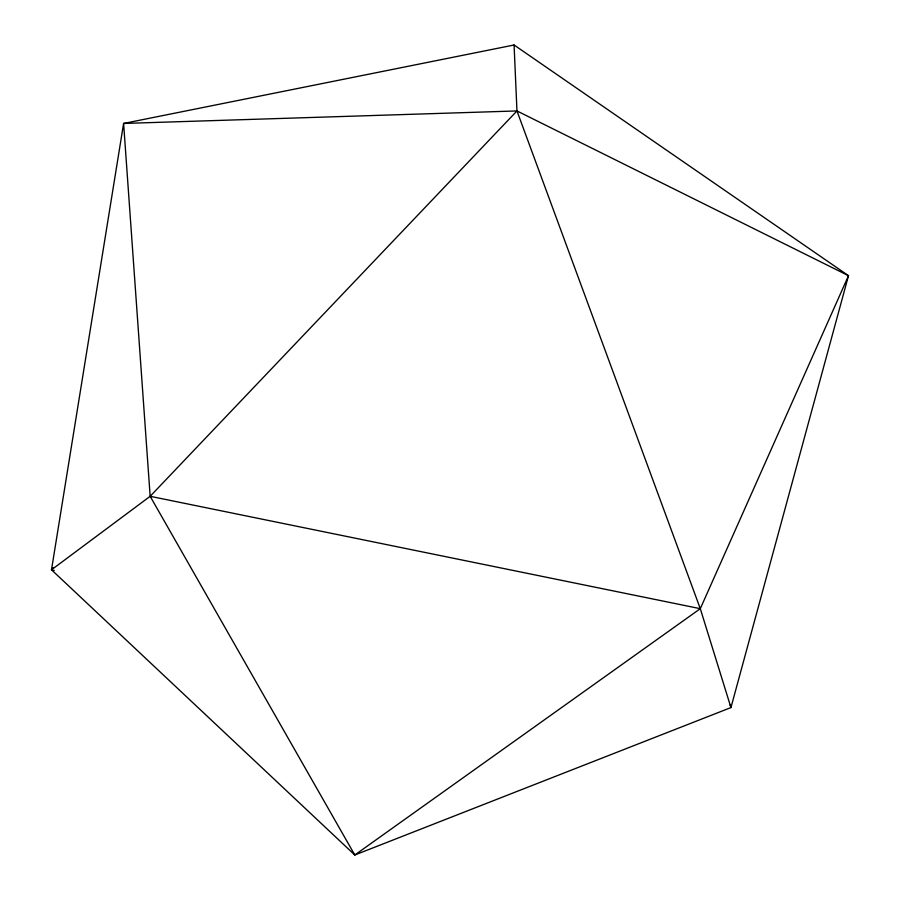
<?xml version="1.0" encoding="UTF-8"?>
<svg xmlns="http://www.w3.org/2000/svg" width="900" height="900" viewBox="0 0 900 900"><rect width="100%" height="100%" fill="white"/><g stroke="black" fill="none" stroke-linecap="round" stroke-linejoin="round"><path stroke-width="1.35" d="M54.214 570.499L51.502 569.79L123.604 123.457L514.08 45L848.498 275.692L730.946 707.58L354.803 855L51.502 569.79L53.145 567.517M730.238 704.869L730.946 707.58L700.301 608.681L848.498 275.692L516.96 110.936L123.604 123.457L150.165 496.305L354.803 855L700.301 608.681L516.96 110.936L514.08 45M51.502 569.79L150.165 496.305L516.96 110.936M150.165 496.305L700.301 608.681"/></g></svg>
